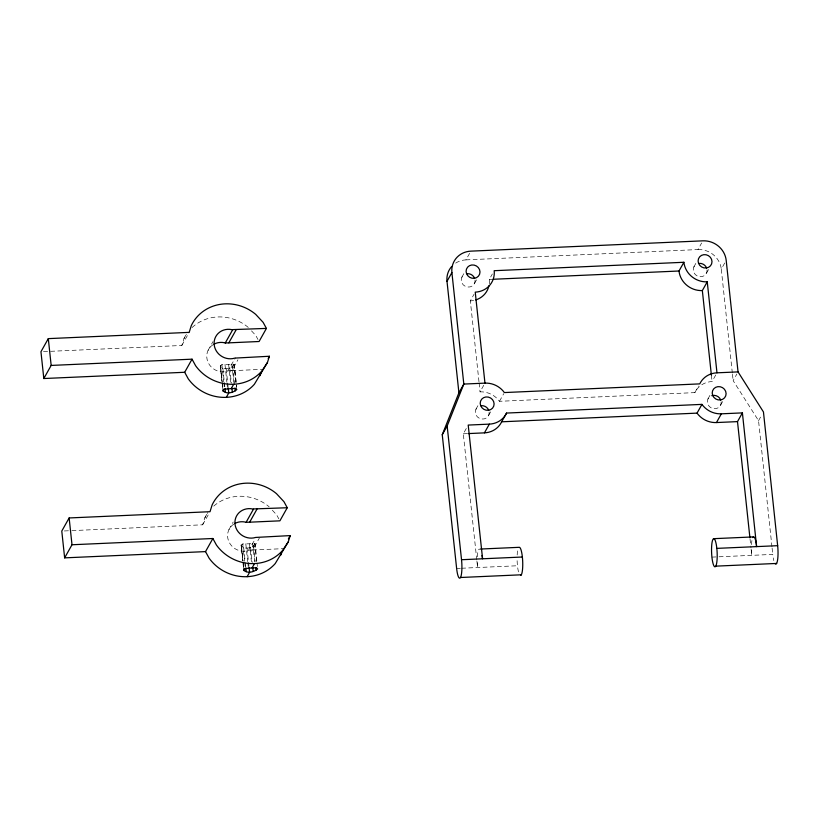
<?xml version="1.0" encoding="UTF-8"?>
<svg xmlns="http://www.w3.org/2000/svg" width="819" height="819" viewBox="0 0 819 819"><rect width="100%" height="100%" fill="white"/><g stroke="black" fill="none" stroke-linecap="round" stroke-linejoin="round"><path stroke-width="0.61" stroke-dasharray="4.09 3.07" d="M222.645 388.329L220.26 366.032L221.918 364.629L234.244 364.312L236.63 386.609M243.478 567.659L241.093 545.372L242.741 543.959L255.078 543.642L257.371 566.451M236.814 389.609L234.244 364.312M255.078 543.642L254.985 544.103C251.955 548.085 244.164 550.184 241.093 545.372M43.489 351.627L181.828 345.475L183.968 338.646L186.425 334.285M71.929 530.62L202.651 524.805L204.801 517.977L207.862 512.52M455.671 263.094A21.581 20.178 29.3 0 1 465.95 259.879L469.625 253.327M461.803 277.293L464.864 271.836M474.488 283.466L476.934 279.095M478.982 381.756L470.331 300.88L474.006 294.328M489.281 283.732A21.581 20.178 29.3 0 0 489.281 279.443L492.352 273.976M715.745 375L712.069 381.552A21.581 20.178 29.3 0 0 694.85 392.618L499.467 401.3A21.581 20.178 29.3 0 0 480.057 391.861L483.732 385.309M475.911 409.285L478.972 403.818M476.791 559.961L463.298 433.804L467.055 427.108M488.595 415.448L491.042 411.077M499.467 401.3L503.757 393.652M465.95 259.879L697.962 249.57L701.637 243.018M693.806 266.984L696.263 262.623M706.49 273.157L708.947 268.786M732.329 373.024L721.293 269.134L724.969 262.582M694.85 392.618L698.535 386.066M707.913 398.976L710.37 394.604M771.959 546.846L758.548 420.69L733.138 380.63L736.844 374.027M720.597 405.139L723.054 400.767M758.548 420.69L761.158 416.032M181.828 345.475L189.179 332.371M208.077 350.358L212.971 341.625M213.063 344.717A15.52 14.507 29.3 0 0 208.589 363.401A15.52 14.507 29.3 0 0 227.477 371.202L235.575 357.76M228.225 370.853L231.797 370.71L237.93 359.787M202.651 524.805L209.398 512.796M228.9 529.688L233.19 522.051M233.886 524.047A15.52 14.507 29.3 0 0 229.412 542.731A15.52 14.507 29.3 0 0 248.311 550.532L255.18 539.271M249.058 550.184L252.631 550.04L259.367 538.022M234.152 364.772C231.132 368.755 223.341 370.853 220.26 366.032M489.281 279.443L491.83 279.33M231.797 370.71L262.049 369.349M463.298 433.804L468.273 433.589M64.322 530.958L70.659 530.671M252.631 550.04L282.883 548.679M456.633 568.458L460.329 568.294M461.568 568.243L517.465 565.755M711.926 557.115L772.757 554.412A14.107 2.774 87.5 0 0 773.801 560.534M251.525 330.896L255.774 335.462L257.975 339.486M272.348 510.227L276.597 514.793L278.808 518.816M772.092 548.106L772.757 554.412M732.473 374.293L733.138 380.63M750.04 538.943L750.982 547.778M751.115 549.037L751.791 555.343A14.107 2.774 87.5 0 1 751.402 548.065M711.394 375.235L712.069 381.552M479.115 383.016L480.057 391.861M476.924 561.22L477.6 567.526A14.107 2.774 87.5 0 1 477.221 561.455M254.709 543.427L256.685 561.865M253.48 545.608L255.19 561.588M233.886 364.097L236.118 384.991M252.713 543.519L254.75 562.561M232.657 366.277L235.022 388.401M231.89 364.189L233.917 383.231M250.594 547.307L252.221 562.54M249.467 543.826L251.372 561.599M229.76 367.977L231.388 383.21M228.644 364.496L230.538 382.268M247.021 548.198L248.925 565.97M245.802 543.826L247.707 561.599M247.84 562.868L248.249 566.676M226.187 368.867L228.091 386.64M224.979 364.496L226.873 382.268M227.017 383.538L227.416 387.346M243.683 547.614L245.178 561.578M245.311 562.848L245.72 566.656M242.741 543.959L244.584 561.169M244.717 562.397L245.239 567.311M222.85 368.284L224.887 387.326M241.523 546.14L243.1 560.892M243.223 562.121L243.755 567.035M221.918 364.629L223.751 381.828M223.884 383.067L224.283 386.752M241.165 544.717L242.895 560.861M243.028 562.1L243.55 567.065M220.69 366.81L222.266 381.562M222.399 382.79L222.922 387.704M220.331 365.387L222.062 381.531M222.195 382.77L222.727 387.735M697.962 249.57A21.581 20.178 29.3 0 1 721.293 269.134M473.617 300.481A21.581 20.178 29.3 0 1 470.331 300.88M707.053 269.768A7.054 6.593 29.3 0 1 697.317 276.023A7.054 6.593 29.3 0 1 696.078 264.424M475.051 280.078A7.054 6.593 29.3 0 1 465.305 286.333A7.054 6.593 29.3 0 1 464.066 274.734M721.17 401.75A7.054 6.593 29.3 0 1 711.424 408.016A7.054 6.593 29.3 0 1 710.186 396.406M489.158 412.059A7.054 6.593 29.3 0 1 479.412 418.325A7.054 6.593 29.3 0 1 478.173 406.715M204.801 517.977A42.322 39.558 29.3 0 1 207.668 512.991M213.759 506.101A42.322 39.558 29.3 0 1 269.123 506.756M183.968 338.646A42.322 39.558 29.3 0 1 186.834 333.661M192.076 327.549A42.322 39.558 29.3 0 1 248.29 327.426M751.504 544.594A14.107 2.774 87.5 0 1 752.231 539.168M477.303 556.777A14.107 2.774 87.5 0 1 480.036 549.375M518.509 571.877A14.107 2.774 87.5 0 1 517.076 558.476M517.168 555.006A14.107 2.774 87.5 0 1 517.895 549.58"/><path stroke-width="1.23" d="M184.684 372.276L188.268 378.849A42.322 39.558 29.3 0 0 254.371 384.275L267.424 362.551L269.4 356.255L234.828 358.108A15.52 14.507 29.3 0 1 214.179 344.717A15.52 14.507 29.3 0 1 231.787 329.637L266.421 328.409L263.124 322.348L255.651 314.322A42.322 39.558 29.3 0 0 191.329 325.542L189.179 332.371L48.301 338.626L40.95 351.74L43.816 378.532L184.684 372.276L192.045 359.172L51.167 365.428L43.816 378.532M205.518 551.607L209.101 558.179A42.322 39.558 29.3 0 0 275.204 563.605L288.257 541.881L290.233 535.595L255.661 537.438A15.52 14.507 29.3 0 1 235.002 524.058A15.52 14.507 29.3 0 1 252.621 508.968L287.254 507.739L283.958 501.678L276.474 493.652A42.322 39.558 29.3 0 0 212.152 504.873L210.012 511.701L69.134 517.956L61.783 531.07L64.64 557.862L205.518 551.607L212.879 538.503L72 544.758L64.64 557.862M260.073 375.655L261.056 372.502M280.897 554.985L281.562 552.886M521.345 574.795L460.513 577.497A14.107 2.774 87.5 0 1 456.633 568.458L442.25 434.735L458.916 392.803L463.82 384.07L451.904 272.584A21.581 20.178 29.3 0 1 470.853 251.146L702.856 240.837A21.581 20.178 29.3 0 1 726.197 260.391L738.042 371.898L763.451 411.947L777.661 545.679A14.107 2.774 87.5 0 1 775.224 563.83M442.25 434.735L447.154 426.003L463.82 384.07L484.961 383.128A21.581 20.178 29.3 0 1 504.371 392.567L699.754 383.886A21.581 20.178 29.3 0 1 716.973 372.819L738.042 371.898M231.224 388.615L235.677 388.411L236.814 389.609C233.251 392.751 226.617 394.502 222.911 390.806L224.539 389.209L231.224 388.615L233.671 384.244M252.047 567.946L256.511 567.741L257.637 568.939C254.074 572.082 247.451 573.832 243.745 570.137L245.372 568.54L252.047 567.946L254.504 563.574M458.916 392.803L447 281.316L451.904 272.584M468.273 433.589L484.438 432.862L489.342 424.129A21.581 20.178 29.3 0 0 506.562 413.063L701.944 404.381A21.581 20.178 29.3 0 0 721.355 413.82L742.403 412.889L756.613 546.611L756.244 543.294A14.107 2.774 87.5 0 0 752.815 537.581M484.438 432.862A21.581 20.178 29.3 0 0 501.658 421.805L506.562 413.063M493.099 279.269L679.002 271.007L683.906 262.275A21.581 20.178 29.3 0 0 707.247 281.838L716.973 372.819M711.394 375.235L702.344 290.571L707.247 281.838M501.658 421.805L697.041 413.124L701.944 404.381M697.041 413.124A21.581 20.178 29.3 0 0 716.451 422.553L721.355 413.82M749.907 537.684L737.499 421.621L742.403 412.889M213.882 344.226A15.52 14.507 29.3 0 1 224.437 342.731L225.245 343.007L232.596 329.914M225.245 343.007L228.818 342.854L236.179 329.75M226.32 397.348L228.767 392.987L228.225 387.909M266.421 328.409L259.08 341.503L228.818 342.854M268.182 358.446L269.4 356.255M234.715 523.556A15.52 14.507 29.3 0 1 245.27 522.061L246.079 522.338L253.429 509.244M246.079 522.338L249.652 522.194L257.002 509.08M247.143 576.678L249.6 572.317L249.058 567.239M287.254 507.739L279.903 520.833L249.652 522.194M288.39 538.861L290.233 535.595M267.424 362.551L261.722 371.171A42.322 39.558 29.3 0 1 195.618 365.745L192.045 359.172M288.257 541.881L282.555 550.501A42.322 39.558 29.3 0 1 216.451 545.075L212.879 538.503M683.906 262.275L494.185 270.7A21.581 20.178 29.3 0 1 475.235 292.148L484.961 383.128M489.342 424.129L468.202 425.071L482.586 558.793L482.043 555.477M716.451 422.553L737.499 421.621M480.548 549.037L519.164 547.317A14.107 2.774 87.5 0 1 522.655 560.636A14.107 2.774 87.5 0 1 520.659 575.46M713.636 538.677L753.5 536.906M460.513 577.497A14.107 2.774 87.5 0 0 461.537 559.725L522.368 557.022M716.83 548.382A14.107 2.774 87.5 0 1 714.393 566.533A14.107 2.774 87.5 0 1 711.916 543.325A14.107 2.774 87.5 0 1 716.83 548.382L777.661 545.679M715.816 566.144L776.647 563.441M447.154 426.003L461.537 559.725M255.845 567.731L256.112 570.188M235.022 388.401L235.288 390.858M252.764 567.618L253.173 571.427M231.931 388.288L232.34 392.096M245.854 567.925L246.263 571.734M225.02 388.595L225.43 392.403M243.888 568.263L244.144 570.72M223.055 388.933L223.321 391.39M69.134 517.956L72 544.758M48.301 338.626L51.167 365.428M488.923 285.821A21.581 20.178 29.3 0 1 475.726 299.938M447 281.316A21.581 20.178 29.3 0 1 451.638 266.544M699.436 263.37A7.054 6.593 29.3 0 1 706.633 268.038M467.424 273.679A7.054 6.593 29.3 0 1 474.631 278.347M711.783 395.659A7.054 6.593 29.3 0 1 720.751 400.02M481.531 405.661A7.054 6.593 29.3 0 1 488.738 410.329M702.344 290.571A21.581 20.178 29.3 0 1 679.002 271.007M480.671 405.661A7.054 6.593 29.3 0 0 492.547 408.149A7.054 6.593 29.3 0 0 488.247 397.072A7.054 6.593 29.3 0 0 480.671 405.661M466.554 273.679A7.054 6.593 29.3 0 0 478.439 276.167A7.054 6.593 29.3 0 0 474.14 265.09A7.054 6.593 29.3 0 0 466.554 273.679M698.566 263.36A7.054 6.593 29.3 0 0 710.442 265.858A7.054 6.593 29.3 0 0 706.152 254.781A7.054 6.593 29.3 0 0 698.566 263.36M712.673 395.352A7.054 6.593 29.3 0 0 724.549 397.839A7.054 6.593 29.3 0 0 720.259 386.763A7.054 6.593 29.3 0 0 712.673 395.352"/></g></svg>
